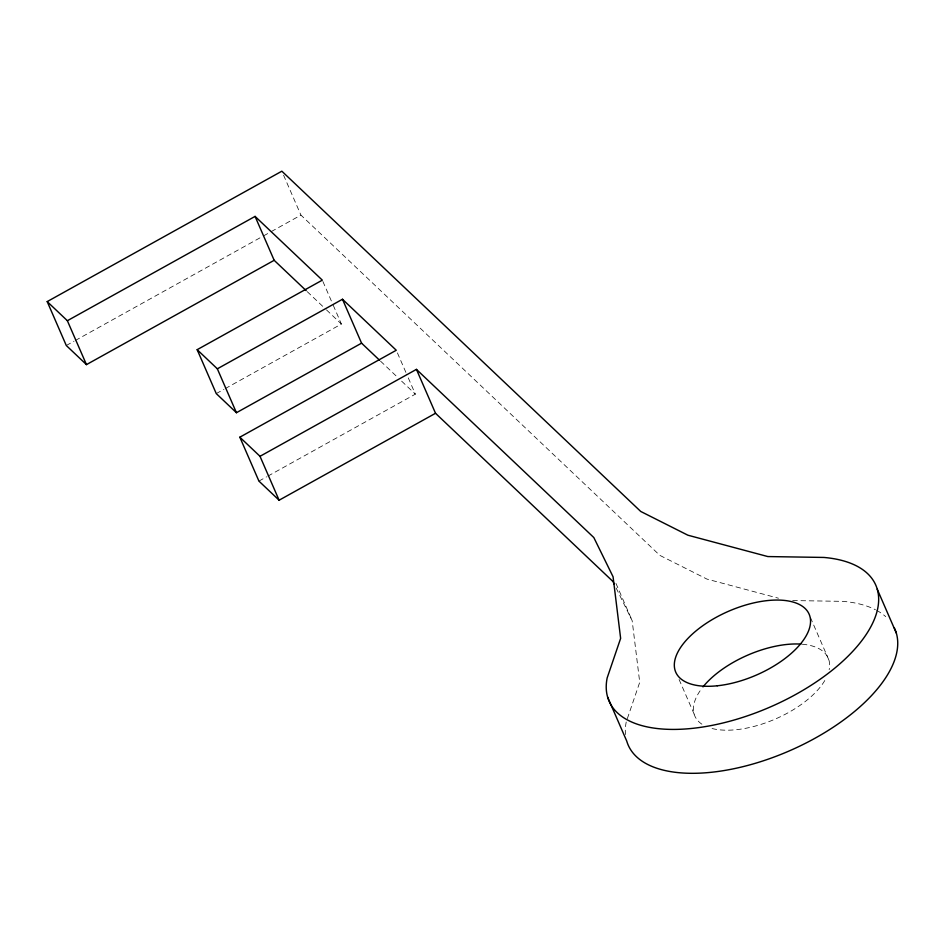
<?xml version="1.0" encoding="UTF-8"?>
<svg xmlns="http://www.w3.org/2000/svg" width="944" height="944" viewBox="0 0 944 944"><rect width="100%" height="100%" fill="white"/><g stroke="black" fill="none" stroke-linecap="round" stroke-linejoin="round"><path stroke-width="0.71" stroke-dasharray="4.72 3.54" d="M66.292 345.504L74.021 341.197M75.319 340.489L262.255 236.59M263.541 235.882L269.984 232.295M271.282 231.575L300.935 215.102L659.844 555.379L706.973 579.097L778.505 598.225M216.259 393.589L223.929 389.329M225.203 388.621L341.398 324.04L332.725 304.086M258.927 481.098L266.621 476.814M267.907 476.106L415.36 394.155L406.675 374.202M792.677 600.561L843.016 601.352A145.411 69.608 -23.5 0 1 875.418 609.73M307.248 291.672L325.397 308.865M326.459 309.88L341.398 324.04M380.55 361.163L397.424 377.163M401.648 381.164L415.36 394.155M616.125 587.994L632.161 620.668L639.725 682.276L626.261 721.806A145.411 69.608 -23.5 0 0 625.494 734.562M810.424 617.518L828.926 660.092M679.09 679.479L694.135 714.065M615.972 583.416L632.161 620.668M397.424 352.914L406.097 372.868M283.578 175.183L300.935 215.102M322.895 281.465L332.146 302.753M876.705 610.402A145.411 69.608 -23.5 0 1 885.72 616.656M802.27 644.221A72.712 34.798 -23.5 0 1 829.162 669.709M824.796 680.518A72.712 34.798 -23.5 0 1 710.584 728.107M701.888 724.178A72.712 34.798 -23.5 0 1 702.112 688.023"/><path stroke-width="1.42" d="M47.2 301.596L281.843 171.194L640.752 511.471L687.881 535.201L767.826 556.559L823.923 557.444A145.411 69.608 -23.5 0 1 796.229 694.17A145.411 69.608 -23.5 0 1 607.169 677.91L620.633 638.368L613.069 576.772L593.823 537.549L416.434 369.375L260.013 456.306L239.835 437.19L396.268 350.259L342.483 299.26L217.344 368.809L197.166 349.681L322.317 280.144L255.081 216.4L67.366 320.712L47.2 301.596L66.292 345.504L86.459 364.62L274.173 260.308L306.186 290.658M197.166 349.681L216.259 393.589L236.437 412.717L361.576 343.168L379.5 360.16M239.835 437.19L258.927 481.098L279.105 500.214L435.526 413.283L612.916 581.457L614.19 584.076M877.236 589.198L896.328 633.105M607.641 697.156L626.733 741.052A145.411 69.608 -23.5 0 0 786.494 752.108A145.411 69.608 -23.5 0 0 894.322 627.878M416.434 369.375L435.526 413.283M342.483 299.26L361.576 343.168M255.081 216.4L274.173 260.308M260.013 456.306L279.105 500.214M217.344 368.809L236.437 412.717M67.366 320.712L86.459 364.62M702.997 686.89A72.712 34.798 -23.5 0 1 800.972 644.115M717.216 685.792A72.712 34.798 -23.5 0 0 809.846 616.184A72.712 34.798 -23.5 0 0 700.271 627.548A72.712 34.798 -23.5 0 0 717.216 685.792"/></g></svg>
